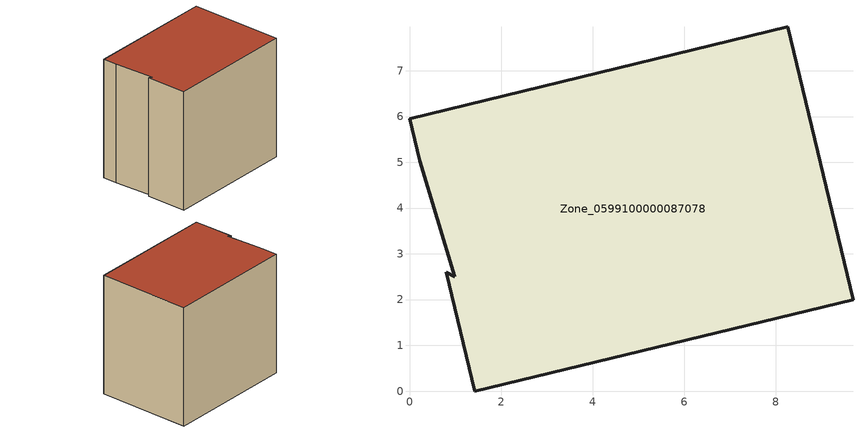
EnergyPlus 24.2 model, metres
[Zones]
Zone_0599100000087078
 floor ground (C_G): 1.42,0 0.8,2.6 0.99,2.5 0.22,5.03 0,5.95 8.26,7.96 9.69,2 z0
 wall outside (C_F): 1.42,0 9.69,2 8.26,7.96 0,5.95 0.22,5.03 0.99,2.5 0.8,2.6 1.42,0 z0:7.93
 roof outside (C_R): 0.8,2.6 1.42,0 9.69,2 8.26,7.96 0,5.95 0.22,5.03 0.99,2.5 z7.93
[BUILDING]
Pand.0599100000087078: North Axis=0; Terrain=City; Loads Convergence Tolerance Value=0.04; Temperature Convergence Tolerance Value=0.4; Solar Distribution=FullExterior; Maximum Number of Warmup Days=25; Minimum Number of Warmup Days=1
[Site:Location]
Rotterdam.The.Hague.AP_ZH_NLD Design_Conditions: Latitude=51.96; Longitude=4.45; Time Zone=1; Elevation=-4.5
[SITE:GROUNDTEMPERATURE:BUILDINGSURFACE]
18, 18, 18, 18, 18, 18, 18, 18, 18, 18, 18, 18
[MATERIAL] Thermal Absorptance=0.9; Solar Absorptance=0.7; Visible Absorptance=0.7
Name | Roughness | Thickness | Conductivity | Density | Specific Heat
G.TI.1965-1974 | MediumSmooth | 0.15 | 0.882353 | 540 | 1210
F.TI.1965-1974 | Rough | 0.3 | 0.697674 | 1920 | 840
R.TI.1965-1974 | MediumRough | 0.2 | 0.232558 | 1500 | 1000
[CONSTRUCTION]
C_G: G.TI.1965-1974
C_F: F.TI.1965-1974
C_R: R.TI.1965-1974
[ZONE]
Zone_0599100000087078: Type=1; Multiplier=1; Ceiling Height=Autocalculate; Volume=Autocalculate; Floor Area=autocalculate; Part of Total Floor Area=Yes
[ZONEINFILTRATION:DESIGNFLOWRATE]
Infil_Zone_0599100000087078: Zone or ZoneList or Space or SpaceList=Zone_0599100000087078; Schedule=AlwaysOn; Design Flow Rate Calculation Method=Flow/Area; Flow Rate per Floor Area=0.003; Constant Term Coefficient=1; Temperature Term Coefficient=0; Velocity Term Coefficient=0; Velocity Squared Term Coefficient=0
[HVACTEMPLATE:ZONE:IDEALLOADSAIRSYSTEM]
Zone_0599100000087078: Maximum Heating Supply Air Temperature=50; Minimum Cooling Supply Air Temperature=13; Maximum Heating Supply Air Humidity Ratio=0.0156; Minimum Cooling Supply Air Humidity Ratio=0.0077; Heating Limit=NoLimit; Cooling Limit=NoLimit; Dehumidification Control Type=ConstantSensibleHeatRatio; Cooling Sensible Heat Ratio=0.7; Dehumidification Setpoint=60; Humidification Control Type=None; Humidification Setpoint=30; Outdoor Air Method=None; Outdoor Air Flow Rate per Person=0.00944; Outdoor Air Flow Rate per Zone Floor Area=0; Outdoor Air Flow Rate per Zone=0; Demand Controlled Ventilation Type=None; Outdoor Air Economizer Type=NoEconomizer; Heat Recovery Type=None; Sensible Heat Recovery Effectiveness=0.7; Latent Heat Recovery Effectiveness=0.65
[ZONECONTROL:THERMOSTAT]
ThermostatControl_Zone_0599100000087078: Zone or ZoneList=Zone_0599100000087078; Control Type Schedule=DualSetpointControlType; Control 1=Thermostat_Zone_0599100000087078; Temperature Difference Between Cutout And Setpoint=0
[THERMOSTATSETPOINT:DUALSETPOINT]
Thermostat_Zone_0599100000087078: Heating Setpoint Temperature Schedule=HeatingSetpoint_Zone_0599100000087078; Cooling Setpoint Temperature Schedule=CoolingSetpoint_Zone_0599100000087078
[SCHEDULE:COMPACT]
HeatingSetpoint_Zone_0599100000087078: Through: 12/31, For: AllDays, Until: 24:00, 21
CoolingSetpoint_Zone_0599100000087078: Through: 12/31, For: AllDays, Until: 24:00, 24
DualSetpointControlType: Through: 12/31, For: AllDays, Until: 24:00, 4
AlwaysOn: Through: 12/31, For: AllDays, Until: 24:00, 1
